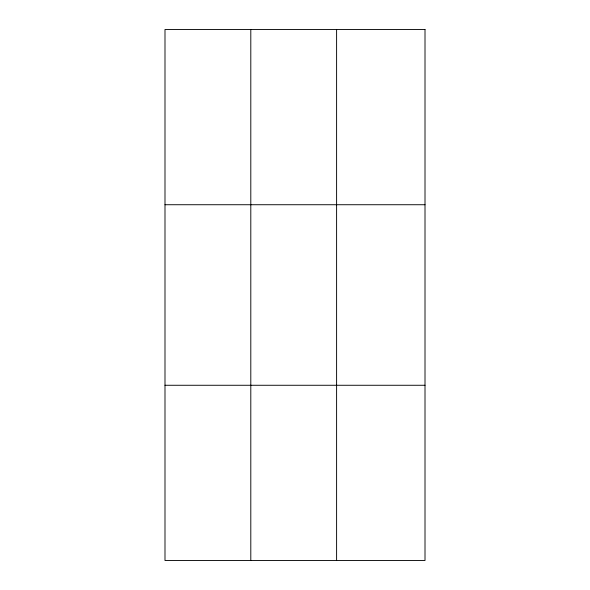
<?xml version="1.0" encoding="UTF-8"?>
<svg xmlns="http://www.w3.org/2000/svg" width="590" height="590" viewBox="0 0 590 590"><rect width="100%" height="100%" fill="white"/><g stroke="black" fill="none" stroke-linecap="round" stroke-linejoin="round"><path stroke-width="0.89" d="M250.802 560.5L250.802 29.5M336.602 560.5L336.602 29.5M164.994 204.73L425.007 204.73M164.994 385.27L425.007 385.27M425.007 29.5L425.007 560.5L164.994 560.5L164.994 29.5L425.007 29.5"/></g></svg>
